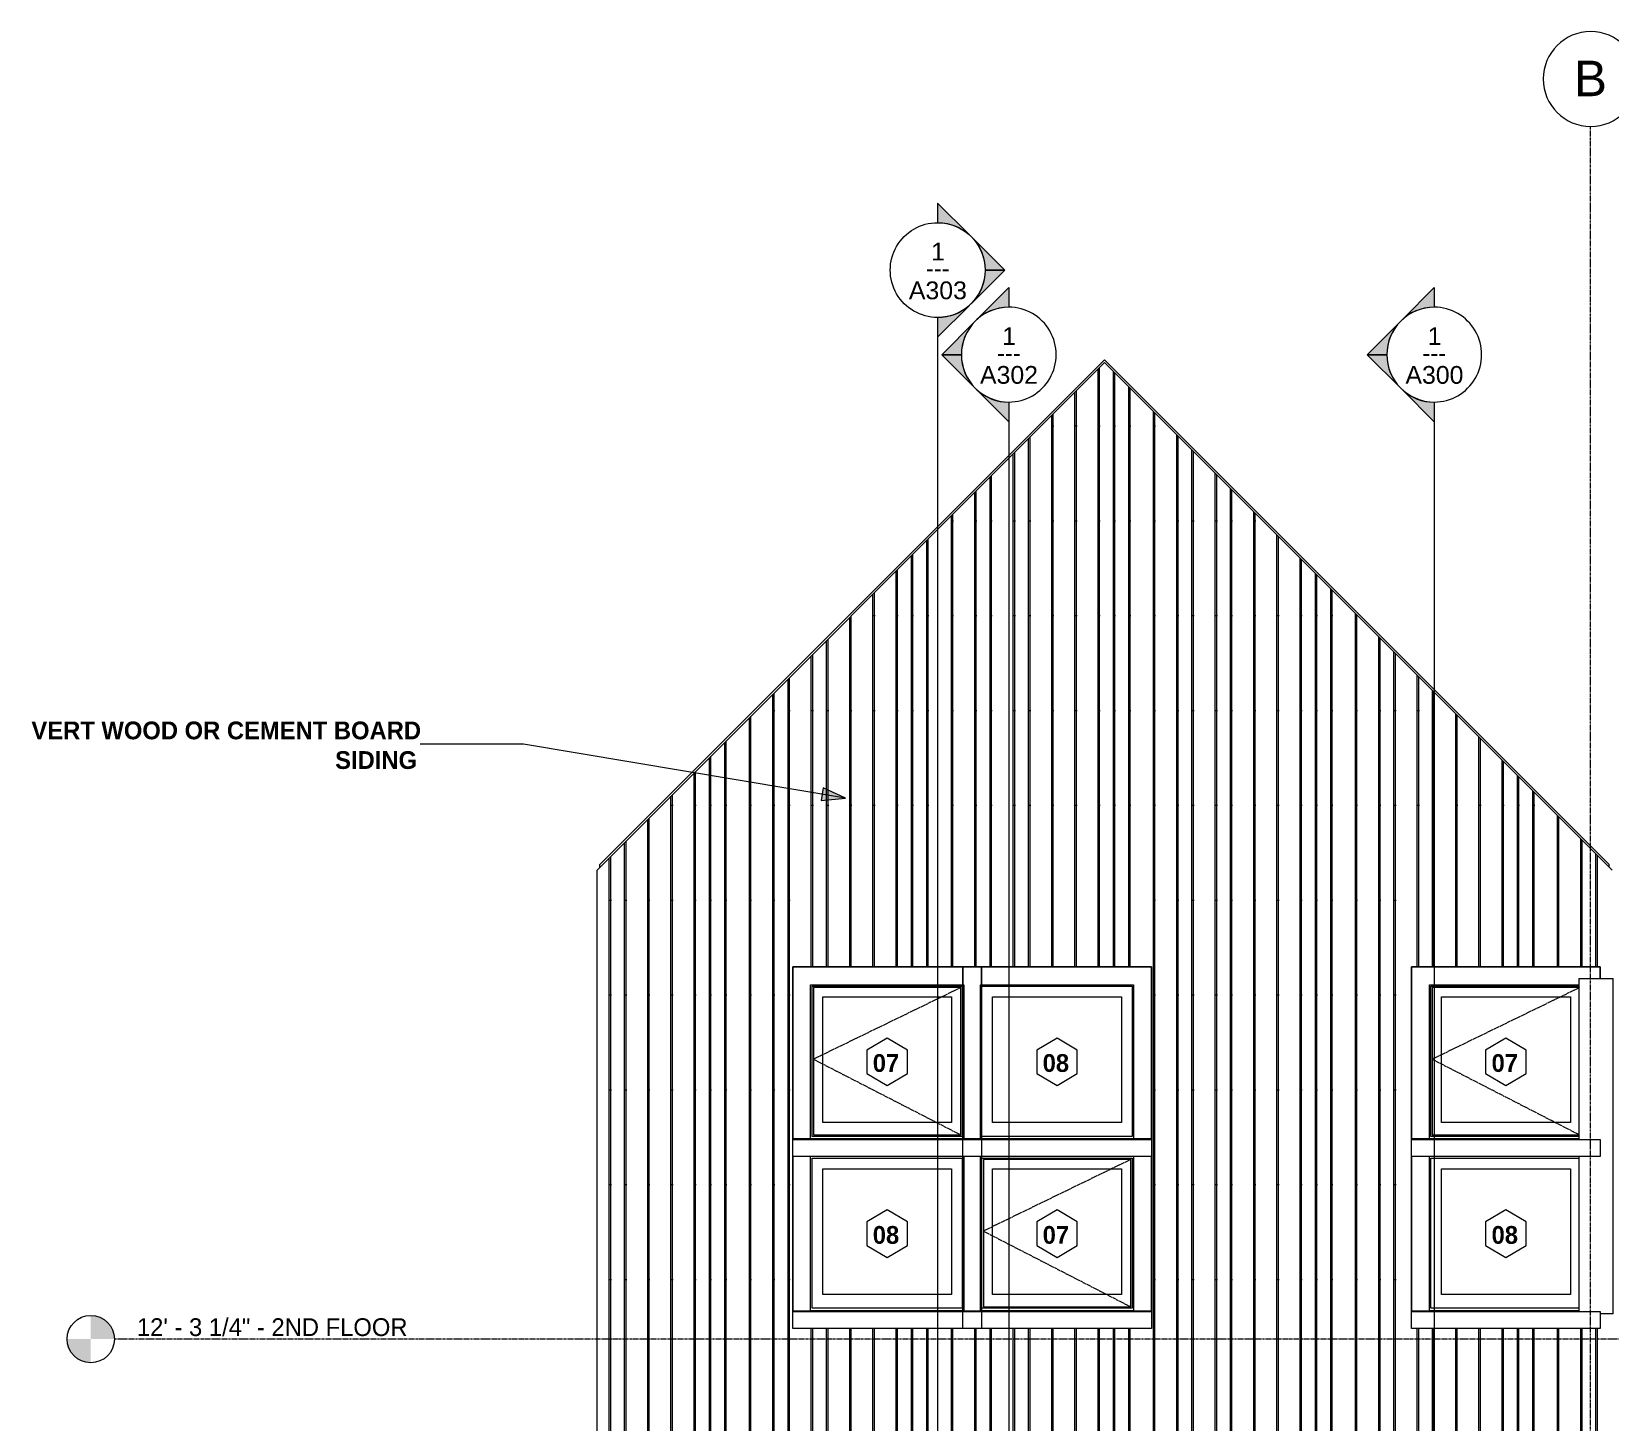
# Model space of a CAD drawing. Header units: inches. Extents: x -9021 to -7183, y -226 to 478.
# Drawn here: x -9021.2 to -8621.6, y 126.2 to 478.1 of the extents above; entities that cross this region are included whole.
import ezdxf

# ---------------------------------------------------------------- set-up
doc = ezdxf.new("R2010")
doc.units = ezdxf.units.IN
doc.header["$MEASUREMENT"] = 0
doc.linetypes.add('Dash 1_16_', pattern=[0.12499999999999999, 0.06249999999999999, -0.06249999999999999])
doc.linetypes.add('Grid Line 1_2_', pattern=[0.8749999999999999, 0.4999999999999999, -0.125, 0.125, -0.125])
for name, color, linetype, lineweight in [('A-FLOR-LEVL', 51, 'Continuous', 9), ('A-FLOR-LEVL-1', 51, 'Grid Line 1_2_', 9), ('A-GLAZ', 151, 'Continuous', 18), ('A-GLAZ-1', 151, 'Continuous', 9), ('A-GLAZ-2', 151, 'Dash 1_16_', 9), ('A-GLAZ-IDEN', 152, 'Continuous', 9), ('A-ROOF', 132, 'Continuous', 18), ('A-WALL', 113, 'Continuous', 18), ('A-WALL-PATT-1', 111, 'Continuous', 9), ('G-ANNO-SYMB-1', 111, 'Continuous', 9), ('G-ANNO-TEXT', 231, 'Continuous', 9), ('I-WALL', 2, 'Continuous', 18), ('S-GRID-1', 1, 'Grid Line 1_2_', 9), ('S-GRID-IDEN', 1, 'Continuous', 9)]:
    doc.layers.add(name, color=color, linetype=linetype, lineweight=lineweight)
doc.styles.add('Arial', font='arial.ttf', dxfattribs={"height": 8.999999999999993})
doc.styles.add('Arial_1', font='arial.ttf', dxfattribs={"height": 4.499999999999996})
doc.styles.add('Century Gothic', font='ufonts.com_century-gothic.ttf', dxfattribs={"height": 4.499999999999996})
doc.styles.add('Century Gothic_B', font='GOTHICB.TTF', dxfattribs={"height": 4.499999999999996})
pattern_1 = [(90, (-8624.882, 114.302), (-51.125, 3.130503380320422e-15), [24, 0, 0, 0]), (90, (-8619.382, 114.302), (-51.125, 3.130503380320422e-15), [24, 0, 0, 0]), (90, (-8619.007, 114.302), (-51.125, 3.130503380320422e-15), [24, 0, 0, 0]), (90, (-8615.507, 114.302), (-51.125, 3.130503380320422e-15), [24, 0, 0, 0]), (90, (-8615.132, 114.302), (-51.125, 3.130503380320422e-15), [24, 0, 0, 0]), (90, (-8609.632, 114.302), (-51.125, 3.130503380320422e-15), [24, 0, 0, 0]), (90, (-8609.257, 114.302), (-51.125, 3.130503380320422e-15), [24, 0, 0, 0]), (90, (-8597.882, 114.302), (-51.125, 3.130503380320422e-15), [24, 0, 0, 0]), (90, (-8597.507, 114.302), (-51.125, 3.130503380320422e-15), [24, 0, 0, 0]), (90, (-8594.007, 114.302), (-51.125, 3.130503380320422e-15), [24, 0, 0, 0]), (90, (-8593.632, 114.302), (-51.125, 3.130503380320422e-15), [24, 0, 0, 0]), (90, (-8590.132, 114.302), (-51.125, 3.130503380320422e-15), [24, 0, 0, 0]), (90, (-8589.757, 114.302), (-51.125, 3.130503380320422e-15), [24, 0, 0, 0]), (90, (-8583.882, 114.302), (-51.125, 3.130503380320422e-15), [24, 0, 0, 0]), (90, (-8583.507, 114.302), (-51.125, 3.130503380320422e-15), [24, 0, 0, 0]), (90, (-8578.007, 114.302), (-51.125, 3.130503380320422e-15), [24, 0, 0, 0]), (90, (-8577.632, 114.302), (-51.125, 3.130503380320422e-15), [24, 0, 0, 0]), (90, (-8574.132, 114.302), (-51.125, 3.130503380320422e-15), [24, 0, 0, 0]), (90, (-8603.757, 114.302), (-51.125, 3.130503380320422e-15), [24, 0, 0, 0]), (90, (-8603.382, 114.302), (-51.125, 3.130503380320422e-15), [24, 0, 0, 0])]

# ---------------------------------------------------------------- blocks, each defined once
blk = doc.blocks.new('Window-Casement-Andersen-A_Series - ACW3434-2462283-BUILDING ELEVATION - NORTH _LAKE_')
at = {"layer": 'A-GLAZ-1'}
for p, q in [((-8785.513582278421, 197.937499999892), (-8785.513582278421, 197.8051903448546)), ((-8737.76358227842, 197.937499999892), (-8785.513582278421, 197.937499999892)), ((-8785.513582278421, 197.8051903448548), (-8785.513582278421, 197.937499999892)), ((-8737.76358227842, 197.937499999892), (-8785.513582278421, 197.937499999892)), ((-8737.76358227842, 197.8051903448548), (-8737.76358227842, 197.937499999892)), ((-8737.76358227842, 197.937499999892), (-8737.76358227842, 197.8051903448548)), ((-8785.513582278421, 193.4374999998924), (-8785.513582278421, 154.3051903448536)), ((-8785.513582278421, 154.3051903448535), (-8785.513582278421, 193.4374999998924)), ((-8781.01358227842, 154.4374999998917), (-8781.01358227842, 193.4374999998919)), ((-8781.013582278421, 154.3051903448535), (-8781.013582278421, 193.4374999998919)), ((-8780.638582278421, 193.0624999998919), (-8742.63858227842, 193.0624999998919)), ((-8780.638582278421, 155.062499999891), (-8780.638582278421, 193.0624999998919)), ((-8742.98233227842, 192.7046020861142), (-8780.280684364641, 192.7046020861142)), ((-8780.280684364641, 192.7046020861142), (-8780.280684364641, 155.4193979136688)), ((-8742.98233227842, 155.4193979136688), (-8742.98233227842, 192.7046020861142)), ((-8742.63858227842, 193.0624999998919), (-8742.63858227842, 155.062499999891)), ((-8742.263582278421, 193.4374999998919), (-8742.263582278421, 154.4374999998917)), ((-8742.263582278421, 193.4374999998919), (-8742.263582278421, 154.3051903448535)), ((-8737.76358227842, 154.3051903448534), (-8737.76358227842, 193.4374999998926)), ((-8737.76358227842, 193.4374999998926), (-8737.76358227842, 154.3051903448535)), ((-8777.95108227842, 158.5507812498907), (-8777.95108227842, 190.3749999998919)), ((-8777.95108227842, 190.3749999998919), (-8745.32608227842, 190.3749999998919)), ((-8745.32608227842, 190.3749999998919), (-8745.32608227842, 158.5507812498907)), ((-8745.32608227842, 158.5507812498907), (-8777.95108227842, 158.5507812498907)), ((-8785.513582278421, 154.2499999998917), (-8785.513582278421, 154.3051903448535)), ((-8781.013582278421, 154.3051903448535), (-8785.513582278421, 154.3051903448535)), ((-8785.513582278421, 149.9374999998913), (-8785.513582278421, 154.2499999998917)), ((-8785.513582278421, 154.2499999998917), (-8737.76358227842, 154.2499999998917)), ((-8742.263582278421, 154.4374999998917), (-8781.01358227842, 154.4374999998917)), ((-8742.63858227842, 155.062499999891), (-8780.638582278421, 155.062499999891)), ((-8780.280684364641, 155.4193979136688), (-8742.98233227842, 155.4193979136688)), ((-8737.76358227842, 154.3051903448535), (-8742.263582278421, 154.3051903448535)), ((-8737.76358227842, 154.3051903448535), (-8737.76358227842, 154.2499999998917)), ((-8737.76358227842, 154.2499999998917), (-8737.76358227842, 149.9374999998913)), ((-8737.76358227842, 149.9374999998913), (-8785.513582278421, 149.9374999998913))]:
    blk.add_line(p, q, dxfattribs=at)
at = {"layer": 'A-GLAZ-2'}
for p, q in [((-8742.98233227842, 192.7046020861142), (-8780.280684364641, 174.5835510430026)), ((-8780.280684364641, 174.5835510430026), (-8742.98233227842, 155.4193979136687))]:
    blk.add_line(p, q, dxfattribs=at)
blk = doc.blocks.new('Window-Picture-Andersen-A_Series - 39-1_4_ x 39-1_4_-2457850-BUILDING ELEVATION - NORTH _LAKE_')
at = {"layer": 'A-GLAZ-1'}
for p, q in [((-8785.513582278421, 241.4374999998931), (-8785.513582278421, 197.8051903448549)), ((-8737.76358227842, 241.4374999998931), (-8785.513582278421, 241.4374999998931)), ((-8785.513582278421, 197.8051903448549), (-8785.513582278421, 241.4374999998931)), ((-8737.76358227842, 241.4374999998931), (-8785.513582278421, 241.4374999998931)), ((-8737.76358227842, 197.8051903448548), (-8737.76358227842, 241.4374999998931)), ((-8737.76358227842, 241.4374999998931), (-8737.76358227842, 197.8051903448549)), ((-8781.01358227842, 236.937499999893), (-8742.263582278421, 236.937499999893)), ((-8781.01358227842, 197.937499999893), (-8781.01358227842, 236.937499999893)), ((-8781.013582278421, 197.8051903448549), (-8781.013582278421, 236.937499999893)), ((-8781.013582278421, 236.937499999893), (-8742.263582278421, 236.937499999893)), ((-8780.63858227842, 236.562499999893), (-8742.638582278421, 236.562499999893)), ((-8780.63858227842, 198.5624999998922), (-8780.63858227842, 236.562499999893)), ((-8742.638582278421, 236.562499999893), (-8742.638582278421, 198.5624999998922)), ((-8742.263582278421, 236.937499999893), (-8742.263582278421, 197.937499999893)), ((-8742.263582278421, 236.937499999893), (-8742.263582278421, 197.8051903448549)), ((-8777.95108227842, 202.0507812498918), (-8777.95108227842, 233.874999999893)), ((-8777.95108227842, 233.874999999893), (-8745.32608227842, 233.874999999893)), ((-8745.32608227842, 233.874999999893), (-8745.32608227842, 202.0507812498918)), ((-8745.32608227842, 202.0507812498918), (-8777.95108227842, 202.0507812498918)), ((-8785.513582278421, 197.749999999893), (-8785.513582278421, 197.8051903448549)), ((-8781.013582278421, 197.8051903448549), (-8785.513582278421, 197.8051903448549)), ((-8785.513582278421, 193.4374999998927), (-8785.513582278421, 197.749999999893)), ((-8785.513582278421, 197.749999999893), (-8737.76358227842, 197.749999999893)), ((-8742.263582278421, 197.937499999893), (-8781.01358227842, 197.937499999893)), ((-8742.638582278421, 198.5624999998922), (-8780.63858227842, 198.5624999998922)), ((-8737.76358227842, 197.8051903448549), (-8742.263582278421, 197.8051903448549)), ((-8737.76358227842, 197.8051903448549), (-8737.76358227842, 197.749999999893)), ((-8737.76358227842, 197.749999999893), (-8737.76358227842, 193.4374999998927)), ((-8737.76358227842, 193.4374999998927), (-8785.513582278421, 193.4374999998927))]:
    blk.add_line(p, q, dxfattribs=at)
blk = doc.blocks.new('Window-Picture-Andersen-A_Series - 39-1_4_ x 39-1_4_-V3-BUILDING ELEVATION - NORTH _LAKE_')
at = {"layer": 'A-GLAZ-1'}
for p, q in [((-8828.51358227842, 197.9374999998919), (-8828.51358227842, 197.8051903448546)), ((-8780.76358227842, 197.9374999998919), (-8828.51358227842, 197.9374999998919)), ((-8828.51358227842, 197.8051903448546), (-8828.51358227842, 197.9374999998919)), ((-8780.76358227842, 197.9374999998919), (-8828.51358227842, 197.9374999998919)), ((-8780.76358227842, 197.8051903448549), (-8780.76358227842, 197.9374999998919)), ((-8780.76358227842, 197.9374999998919), (-8780.76358227842, 197.8051903448549)), ((-8828.51358227842, 193.4374999998925), (-8828.51358227842, 154.3051903448535)), ((-8828.51358227842, 154.3051903448537), (-8828.51358227842, 193.4374999998925)), ((-8824.013582278418, 154.4374999998919), (-8824.013582278418, 193.4374999998918)), ((-8824.01358227842, 154.3051903448537), (-8824.01358227842, 193.4374999998918)), ((-8823.638582278418, 193.0624999998919), (-8785.63858227842, 193.0624999998919)), ((-8823.638582278418, 155.062499999891), (-8823.638582278418, 193.0624999998919)), ((-8785.63858227842, 193.0624999998919), (-8785.63858227842, 155.062499999891)), ((-8785.26358227842, 193.4374999998918), (-8785.26358227842, 154.4374999998919)), ((-8785.26358227842, 193.4374999998918), (-8785.26358227842, 154.3051903448537)), ((-8780.76358227842, 154.3051903448535), (-8780.76358227842, 193.4374999998925)), ((-8780.76358227842, 193.4374999998925), (-8780.76358227842, 154.3051903448537)), ((-8820.95108227842, 158.5507812498906), (-8820.95108227842, 190.3749999998918)), ((-8820.95108227842, 190.3749999998918), (-8788.32608227842, 190.3749999998918)), ((-8788.32608227842, 190.3749999998918), (-8788.32608227842, 158.5507812498906)), ((-8788.32608227842, 158.5507812498906), (-8820.95108227842, 158.5507812498906)), ((-8828.51358227842, 154.2499999998919), (-8828.51358227842, 154.3051903448537)), ((-8824.01358227842, 154.3051903448537), (-8828.51358227842, 154.3051903448537)), ((-8828.51358227842, 149.9374999998915), (-8828.51358227842, 154.2499999998919)), ((-8828.51358227842, 154.2499999998919), (-8780.76358227842, 154.2499999998919)), ((-8785.26358227842, 154.4374999998919), (-8824.013582278418, 154.4374999998919)), ((-8785.63858227842, 155.062499999891), (-8823.638582278418, 155.062499999891)), ((-8780.76358227842, 154.3051903448537), (-8785.26358227842, 154.3051903448537)), ((-8780.76358227842, 154.3051903448537), (-8780.76358227842, 154.2499999998919)), ((-8780.76358227842, 154.2499999998919), (-8780.76358227842, 149.9374999998915)), ((-8780.76358227842, 149.9374999998915), (-8828.51358227842, 149.9374999998915))]:
    blk.add_line(p, q, dxfattribs=at)
blk = doc.blocks.new('Window-Casement-Andersen-A_Series - ACW3434-V4-BUILDING ELEVATION - NORTH _LAKE_')
at = {"layer": 'A-GLAZ-1'}
for p, q in [((-8828.51358227842, 241.4374999998932), (-8828.51358227842, 197.8051903448546)), ((-8780.76358227842, 241.4374999998932), (-8828.51358227842, 241.4374999998932)), ((-8828.51358227842, 197.8051903448547), (-8828.51358227842, 241.4374999998932)), ((-8780.76358227842, 241.4374999998932), (-8828.51358227842, 241.4374999998932)), ((-8780.76358227842, 197.8051903448549), (-8780.76358227842, 241.4374999998932)), ((-8780.76358227842, 241.4374999998932), (-8780.76358227842, 197.8051903448547)), ((-8824.013582278418, 236.9374999998931), (-8785.26358227842, 236.9374999998931)), ((-8824.013582278418, 197.9374999998929), (-8824.013582278418, 236.9374999998931)), ((-8824.01358227842, 197.8051903448547), (-8824.01358227842, 236.9374999998931)), ((-8824.01358227842, 236.9374999998931), (-8785.26358227842, 236.9374999998931)), ((-8823.63858227842, 236.5624999998931), (-8785.63858227842, 236.5624999998931)), ((-8823.63858227842, 198.5624999998922), (-8823.63858227842, 236.5624999998931)), ((-8785.98233227842, 236.2046020861154), (-8823.280684364641, 236.2046020861154)), ((-8823.280684364641, 236.2046020861154), (-8823.280684364641, 198.91939791367)), ((-8785.98233227842, 198.91939791367), (-8785.98233227842, 236.2046020861154)), ((-8785.63858227842, 236.5624999998931), (-8785.63858227842, 198.5624999998922)), ((-8785.26358227842, 236.9374999998931), (-8785.26358227842, 197.9374999998929)), ((-8785.26358227842, 236.9374999998931), (-8785.26358227842, 197.8051903448547)), ((-8820.95108227842, 202.0507812498919), (-8820.95108227842, 233.8749999998931)), ((-8820.95108227842, 233.8749999998931), (-8788.32608227842, 233.8749999998931)), ((-8788.32608227842, 233.8749999998931), (-8788.32608227842, 202.0507812498919)), ((-8788.32608227842, 202.0507812498919), (-8820.95108227842, 202.0507812498919)), ((-8828.51358227842, 197.7499999998929), (-8828.51358227842, 197.8051903448547)), ((-8824.01358227842, 197.8051903448547), (-8828.51358227842, 197.8051903448547)), ((-8828.51358227842, 193.4374999998925), (-8828.51358227842, 197.7499999998929)), ((-8828.51358227842, 197.7499999998929), (-8780.76358227842, 197.7499999998929)), ((-8785.26358227842, 197.9374999998929), (-8824.013582278418, 197.9374999998929)), ((-8785.63858227842, 198.5624999998922), (-8823.63858227842, 198.5624999998922)), ((-8823.280684364641, 198.91939791367), (-8785.98233227842, 198.91939791367)), ((-8780.76358227842, 197.8051903448547), (-8785.26358227842, 197.8051903448547)), ((-8780.76358227842, 197.8051903448547), (-8780.76358227842, 197.7499999998929)), ((-8780.76358227842, 197.7499999998929), (-8780.76358227842, 193.4374999998925)), ((-8780.76358227842, 193.4374999998925), (-8828.51358227842, 193.4374999998925))]:
    blk.add_line(p, q, dxfattribs=at)
at = {"layer": 'A-GLAZ-2'}
for p, q in [((-8785.98233227842, 236.2046020861154), (-8823.280684364641, 218.0835510430038)), ((-8823.280684364641, 218.0835510430038), (-8785.98233227842, 198.9193979136699))]:
    blk.add_line(p, q, dxfattribs=at)
blk = doc.blocks.new('Window-Picture-Andersen-A_Series - 39-1_4_ x 39-1_4_-V5-BUILDING ELEVATION - NORTH _LAKE_')
at = {"layer": 'A-GLAZ-1'}
for p, q in [((-8671.88858227842, 197.9374999998919), (-8671.88858227842, 197.8051903448547)), ((-8629.51593993456, 197.9374999998919), (-8671.88858227842, 197.9374999998919)), ((-8671.88858227842, 197.8051903448547), (-8671.88858227842, 197.9374999998919)), ((-8629.51593993456, 197.9374999998919), (-8671.88858227842, 197.9374999998919)), ((-8671.88858227842, 193.4374999998925), (-8671.88858227842, 154.3051903448536)), ((-8671.88858227842, 154.3051903448536), (-8671.88858227842, 193.4374999998925)), ((-8667.388582278418, 154.4374999998918), (-8667.388582278418, 193.4374999998918)), ((-8667.38858227842, 154.3051903448536), (-8667.38858227842, 193.4374999998918)), ((-8667.013582278418, 193.0624999998918), (-8629.51593993456, 193.0624999998918)), ((-8667.013582278418, 155.062499999891), (-8667.013582278418, 193.0624999998918)), ((-8664.32608227842, 158.5507812498906), (-8664.32608227842, 190.3749999998918)), ((-8664.32608227842, 190.3749999998918), (-8631.70108227842, 190.3749999998918)), ((-8631.70108227842, 190.3749999998918), (-8631.70108227842, 158.5507812498906)), ((-8631.70108227842, 158.5507812498906), (-8664.32608227842, 158.5507812498906)), ((-8671.88858227842, 154.2499999998918), (-8671.88858227842, 154.3051903448536)), ((-8667.38858227842, 154.3051903448536), (-8671.88858227842, 154.3051903448536)), ((-8671.88858227842, 149.9374999998914), (-8671.88858227842, 154.2499999998918)), ((-8671.88858227842, 154.2499999998918), (-8624.138582278418, 154.2499999998918)), ((-8629.506881505384, 154.4374999998918), (-8667.388582278418, 154.4374999998918)), ((-8629.506881505384, 155.062499999891), (-8667.013582278418, 155.062499999891)), ((-8624.138582278418, 154.2499999998918), (-8624.138582278418, 149.9374999998914)), ((-8624.138582278418, 149.9374999998914), (-8671.88858227842, 149.9374999998914))]:
    blk.add_line(p, q, dxfattribs=at)
blk = doc.blocks.new('Window-Casement-Andersen-A_Series - ACW3434-V6-BUILDING ELEVATION - NORTH _LAKE_')
at = {"layer": 'A-GLAZ-1'}
for p, q in [((-8671.88858227842, 241.4374999998933), (-8671.88858227842, 197.8051903448547)), ((-8624.138582278418, 241.4374999998933), (-8671.88858227842, 241.4374999998933)), ((-8671.88858227842, 197.8051903448547), (-8671.88858227842, 241.4374999998933)), ((-8624.138582278418, 241.4374999998933), (-8671.88858227842, 241.4374999998933)), ((-8624.138582278418, 238.4999999998936), (-8624.138582278418, 241.4374999998933)), ((-8624.138582278418, 241.4374999998933), (-8624.138582278418, 238.4999999998936)), ((-8667.388582278418, 236.9374999998932), (-8629.506881505384, 236.9374999998932)), ((-8667.388582278418, 197.937499999893), (-8667.388582278418, 236.9374999998932)), ((-8667.38858227842, 197.8051903448547), (-8667.38858227842, 236.9374999998932)), ((-8667.38858227842, 236.9374999998932), (-8629.506881505384, 236.9374999998932)), ((-8667.01358227842, 236.5624999998932), (-8629.506881505384, 236.5624999998932)), ((-8667.01358227842, 198.5624999998923), (-8667.01358227842, 236.5624999998932)), ((-8629.506881505384, 236.2046020861155), (-8666.655684364641, 236.2046020861155)), ((-8666.655684364641, 236.2046020861155), (-8666.655684364641, 198.9193979136701)), ((-8664.32608227842, 202.050781249892), (-8664.32608227842, 233.8749999998932)), ((-8664.32608227842, 233.8749999998932), (-8631.70108227842, 233.8749999998932)), ((-8631.70108227842, 233.8749999998932), (-8631.70108227842, 202.050781249892)), ((-8631.70108227842, 202.050781249892), (-8664.32608227842, 202.050781249892)), ((-8671.88858227842, 197.7499999998929), (-8671.88858227842, 197.8051903448547)), ((-8667.38858227842, 197.8051903448547), (-8671.88858227842, 197.8051903448547)), ((-8671.88858227842, 193.4374999998925), (-8671.88858227842, 197.7499999998929)), ((-8671.88858227842, 197.7499999998929), (-8624.138582278418, 197.7499999998929)), ((-8629.51593993456, 197.937499999893), (-8667.388582278418, 197.937499999893)), ((-8629.51593993456, 198.5624999998923), (-8667.01358227842, 198.5624999998923)), ((-8666.655684364641, 198.9193979136701), (-8629.51593993456, 198.9193979136701)), ((-8624.138582278418, 197.7499999998929), (-8624.138582278418, 193.4374999998925)), ((-8624.138582278418, 193.4374999998925), (-8671.88858227842, 193.4374999998925))]:
    blk.add_line(p, q, dxfattribs=at)
at = {"layer": 'A-GLAZ-2'}
for p, q in [((-8629.35733227842, 236.2046020861155), (-8666.655684364641, 218.0835510430038)), ((-8666.655684364641, 218.0835510430038), (-8629.35733227842, 198.91939791367))]:
    blk.add_line(p, q, dxfattribs=at)
blk = doc.blocks.new('Walls 4 - Walls 2-1996288-BUILDING ELEVATION - NORTH _LAKE_')
at = {"layer": 'A-WALL'}
for p, q in [((-8629.506881505384, 238.4999999998936), (-8620.881881505384, 238.4999999998936)), ((-8629.506881505384, 197.7499999998929), (-8629.506881505384, 238.4999999998936)), ((-8620.881881505384, 153.6250000000009), (-8620.881881505384, 238.4999999998936)), ((-8629.506881505384, 154.2499999998917), (-8629.506881505384, 193.4374999998925)), ((-8620.881881505384, 153.6250000000009), (-8624.13858227842, 153.6250000000009))]:
    blk.add_line(p, q, dxfattribs=at)
blk = doc.blocks.new('Level - Level Head - Circle-50818-BUILDING ELEVATION - NORTH _LAKE_')
at = {"layer": 'A-FLOR-LEVL'}
h = blk.add_hatch(color=256, dxfattribs=at)
edge = h.paths.add_edge_path(flags=0)
edge.add_line((-9006.201023192945, 31.99999999999999), (-9000.201023192945, 31.99999999999999))
edge.add_arc((-9006.201023192945, 31.99999999999998), 6.000000000000011, 2.544443745170813e-14, 90.0000000000001)
edge.add_line((-9006.201023192945, 37.99999999999997), (-9006.201023192945, 31.99999999999999))
h = blk.add_hatch(color=256, dxfattribs=at)
edge = h.paths.add_edge_path(flags=0)
edge.add_line((-9006.201023192945, 25.99999999999998), (-9006.201023192945, 31.99999999999995))
edge.add_line((-9006.201023192945, 31.99999999999995), (-9012.201023192945, 31.99999999999995))
edge.add_arc((-9006.201023192945, 31.99999999999998), 6.000000000000004, 180.0000000000002, 269.9999999999997)
blk.add_circle((-9006.201023192945, 31.99999999999998), 6, dxfattribs=at)
blk = doc.blocks.new('Grid - Grid Head - Circle-50561-BUILDING ELEVATION - NORTH _LAKE_')
at = {"layer": 'S-GRID-IDEN'}
for start, end in [(0, 180), (180, 359.9999999999991)]:
    blk.add_arc((-8434.569381337618, 466.144851089382), 12, start, end, dxfattribs=at)
blk = doc.blocks.new('Section - Section Head - Filled-22785-BUILDING ELEVATION - NORTH _LAKE_')
at = {"layer": 'G-ANNO-SYMB-1'}
h = blk.add_hatch(color=256, dxfattribs=at)
edge = h.paths.add_edge_path(flags=0)
edge.add_arc((-8666.166984723352, 396.3759802906872), 12.01561779548133, 89.99999999999972, 132.0783950246214, ccw=False)
edge.add_line((-8666.166984723352, 408.391598086169), (-8666.166984723352, 413.3465430391643))
edge.add_line((-8666.166984723352, 413.3465430391643), (-8674.21921240167, 405.2943153608459))
h = blk.add_hatch(color=256, dxfattribs=at)
edge = h.paths.add_edge_path(flags=0)
edge.add_line((-8674.65226609759, 404.8612616649257), (-8683.137547471828, 396.3759802906872))
edge.add_line((-8683.137547471828, 396.3759802906872), (-8678.166984723352, 396.3759802906872))
edge.add_arc((-8666.166984723352, 396.3759802906871), 11.99999999999945, 135.0000000000003, 180.0000000000001, ccw=False)
h = blk.add_hatch(color=256, dxfattribs=at)
edge = h.paths.add_edge_path(flags=0)
edge.add_arc((-8666.166984723352, 396.3759802906872), 11.99999999999994, 180.0000000000001, 225.000000000001, ccw=False)
edge.add_line((-8678.166984723352, 396.3759802906872), (-8683.137547471828, 396.3759802906872))
edge.add_line((-8683.137547471828, 396.3759802906872), (-8674.65226609759, 387.8906989164486))
h = blk.add_hatch(color=256, dxfattribs=at)
edge = h.paths.add_edge_path(flags=0)
edge.add_line((-8674.21921240167, 387.4576452205285), (-8666.166984723352, 379.4054175422099))
edge.add_line((-8666.166984723352, 379.4054175422099), (-8666.166984723352, 384.3603624952053))
edge.add_arc((-8666.166984723352, 396.3759802906871), 12.01561779548133, 227.921604975378, 270, ccw=False)
for p, q in [((-8674.21921240167, 405.2943153608459), (-8666.166984723352, 413.3465430391643)), ((-8666.166984723352, 413.3465430391643), (-8666.166984723352, 408.391598086169)), ((-8683.137547471828, 396.3759802906872), (-8674.65226609759, 404.8612616649257)), ((-8678.166984723352, 396.3759802906872), (-8683.137547471828, 396.3759802906872)), ((-8674.65226609759, 387.8906989164486), (-8683.137547471828, 396.3759802906872)), ((-8683.137547471828, 396.3759802906872), (-8678.166984723352, 396.3759802906872)), ((-8666.166984723352, 379.4054175422099), (-8674.21921240167, 387.4576452205285)), ((-8666.166984723352, 384.3603624952053), (-8666.166984723352, 379.4054175422099))]:
    blk.add_line(p, q, dxfattribs=at)
for centre, radius, start, end in [((-8666.166984723352, 396.391598086169), 11.99999999999994, 89.99999999999973, 269.9999999999994), ((-8666.166984723352, 396.3759802906872), 12.01561779548133, 89.99999999999933, 132.0783950246211), ((-8666.166984723352, 396.391598086169), 12, 269.9999999999996, 90), ((-8666.166984723352, 396.3759802906871), 11.99999999999945, 134.9999999999999, 179.9999999999997), ((-8666.166984723352, 396.3759802906872), 11.99999999999994, 179.9999999999997, 225.0000000000006), ((-8666.166984723352, 396.3759802906871), 12.01561779548133, 227.9216049753777, 269.9999999999996)]:
    blk.add_arc(centre, radius, start, end, dxfattribs=at)
blk = doc.blocks.new('Window Tag - ONE-1713238-BUILDING ELEVATION - NORTH _LAKE_')
at = {"layer": 'A-GLAZ-IDEN'}
for p, q in [((-8818.929381505379, 51.62499999999942), (-8824.071247922919, 48.59724624419821)), ((-8824.071247922919, 48.59724624419821), (-8824.071247922919, 42.65396534565878)), ((-8813.793640623235, 48.59964307838857), (-8818.929381505379, 51.62499999999942)), ((-8813.793640623235, 42.6300820502675), (-8813.793640623235, 48.59964307838859)), ((-8824.071247922919, 42.65396534565878), (-8818.929381505379, 39.6249999999994)), ((-8818.929381505379, 39.6249999999994), (-8813.793640623235, 42.6300820502675))]:
    blk.add_line(p, q, dxfattribs=at)

msp = doc.modelspace()

# ---------------------------------------------------------------- hatches: boundary and pattern name
at = {"layer": 'A-WALL-PATT-1'}
h = msp.add_hatch(dxfattribs=at)
h.set_pattern_fill('FP_8', color=256, style=0, pattern_type=2)
h.set_pattern_definition(pattern_1)
h.paths.add_polyline_path([(-8689.68318993456, 117.9375000000016), (-8629.381881505386, 117.9375000000016), (-8629.381881505386, 149.9374999998917), (-8671.88858227842, 149.9374999998917), (-8671.88858227842, 241.4374999998934), (-8629.381881505386, 241.4374999998934), (-8629.381881505386, 274.1443286515051), (-8749.600631505366, 394.3630786514562), (-8869.819381505386, 274.1443286514664), (-8869.819381505386, 117.9375000000016), (-8698.93968993456, 117.9375000000016)], flags=0)
h.paths.add_polyline_path([(-8737.763582278421, 149.9374999998914), (-8828.513582278421, 149.9374999998917), (-8828.513582278421, 241.4374999998934), (-8737.763582278421, 241.4374999998933), (-8737.763582278421, 154.2499999998919)], flags=0)
h = msp.add_hatch(dxfattribs=at)
h.set_pattern_fill('FP_8', color=256, style=0, pattern_type=2)
h.set_pattern_definition(pattern_1)
h.paths.add_polyline_path([(-8878.069381505386, 117.9375000000016), (-8869.819381505386, 117.9375000000016), (-8869.819381505386, 274.1443286514683), (-8878.069381505386, 265.8943286514705), (-8878.069381505386, 123.2816712656965)], flags=0)
h = msp.add_hatch(dxfattribs=at)
h.set_pattern_fill('FP_8', color=256, style=0, pattern_type=2)
h.set_pattern_definition(pattern_1)
h.paths.add_polyline_path([(-8624.88768993456, 117.9375000000016), (-8621.131881505386, 117.9375000000016), (-8621.131881505386, 153.6250000000011), (-8624.138582278418, 153.6250000000011), (-8624.138582278418, 149.9374999998917), (-8629.381881505386, 149.9374999998917), (-8629.381881505386, 117.9375000000016)], flags=0)
h.paths.add_polyline_path([(-8621.131881505386, 238.4999999998939), (-8621.131881505386, 265.8943286515071), (-8629.381881505386, 274.1443286515051), (-8629.381881505386, 241.4374999998934), (-8624.138582278418, 241.4374999998934), (-8624.138582278418, 238.4999999998939), (-8621.842202321255, 238.4999999998939)], flags=0)
at = {"layer": 'G-ANNO-TEXT'}
msp.add_hatch(color=256, dxfattribs=at).paths.add_polyline_path([(-8815.145114608553, 284.1652932476795), (-8820.798098400272, 286.7398724289538), (-8821.32803177, 283.5684523268584)], flags=0)

# ---------------------------------------------------------------- linework, layer by layer
at = {"layer": 'A-FLOR-LEVL-1'}
msp.add_line((-8318.04369555357, 147.2499999998927), (-9000.201023192953, 147.2499999998856), dxfattribs=at)
at = {"layer": 'A-ROOF'}
for p, q in [((-8877.319381505384, 267.3514354326577), (-8749.600631505384, 395.0701854326563)), ((-8621.881881505384, 267.3514354326577), (-8749.600631505384, 395.0701854326576)), ((-8877.319381505384, 266.6443286514699), (-8877.319381505384, 267.3514354326577)), ((-8621.881881505384, 266.644328651506), (-8621.881881505384, 267.3514354326577))]:
    msp.add_line(p, q, dxfattribs=at)
at = {"layer": 'G-ANNO-SYMB-1'}
for p, q in [((-8791.845860559642, 405.7698510893824), (-8791.845860559642, -196.8990835732373)), ((-8773.845860559633, 384.3759802906874), (-8773.845860559633, -196.8990835732373)), ((-8666.166984723355, 384.3759802906874), (-8666.166984723355, -196.8990835732373))]:
    msp.add_line(p, q, dxfattribs=at)
at = {"layer": 'G-ANNO-TEXT'}
for p, q in [((-8896.673800283117, 297.7884556601647), (-8922.842006240662, 297.7884556601647)), ((-8815.145114608553, 284.1652932476795), (-8896.673800283117, 297.7884556601647)), ((-8820.798098400272, 286.7398724289538), (-8821.32803177, 283.5684523268584)), ((-8821.32803177, 283.5684523268584), (-8815.145114608553, 284.1652932476795)), ((-8815.145114608553, 284.1652932476795), (-8820.798098400272, 286.7398724289538))]:
    msp.add_line(p, q, dxfattribs=at)
at = {"layer": 'I-WALL'}
for p, q in [((-8749.600631505364, 394.3630786514558), (-8878.069381505384, 265.8943286514701)), ((-8621.131881505384, 265.8943286515068), (-8749.600631505364, 394.3630786514557)), ((-8878.069381505384, 117.9375000000014), (-8878.069381505384, 265.8943286514701)), ((-8828.51358227842, 197.8051021813642), (-8828.51358227842, 241.4374999998931)), ((-8828.51358227842, 241.4374999998931), (-8737.76358227842, 241.437499999893)), ((-8737.76358227842, 241.437499999893), (-8737.76358227842, 197.8051021813645)), ((-8671.88858227842, 197.8051021813643), (-8671.88858227842, 241.4374999998932)), ((-8671.88858227842, 241.4374999998932), (-8624.138582278418, 241.4374999998932)), ((-8624.138582278418, 241.4374999998932), (-8624.138582278418, 238.4999999998936)), ((-8828.51358227842, 154.3051021813632), (-8828.51358227842, 193.4374999998925)), ((-8737.76358227842, 193.4374999998927), (-8737.76358227842, 154.3051021813631)), ((-8671.88858227842, 154.3051021813632), (-8671.88858227842, 193.4374999998925))]:
    msp.add_line(p, q, dxfattribs=at)
at = {"layer": 'S-GRID-1'}
msp.add_line((-8626.569381505384, -194), (-8626.569381505384, 454.1448510893824), dxfattribs=at)

# ---------------------------------------------------------------- block references
at = {"layer": 'A-FLOR-LEVL'}
msp.add_blockref('Level - Level Head - Circle-50818-BUILDING ELEVATION - NORTH _LAKE_', (0, 115.2499999998855), dxfattribs=at)
at = {"layer": 'A-GLAZ'}
for name in ['Window-Casement-Andersen-A_Series - ACW3434-V4-BUILDING ELEVATION - NORTH _LAKE_', 'Window-Picture-Andersen-A_Series - 39-1_4_ x 39-1_4_-2457850-BUILDING ELEVATION - NORTH _LAKE_', 'Window-Casement-Andersen-A_Series - ACW3434-V6-BUILDING ELEVATION - NORTH _LAKE_', 'Window-Picture-Andersen-A_Series - 39-1_4_ x 39-1_4_-V3-BUILDING ELEVATION - NORTH _LAKE_', 'Window-Casement-Andersen-A_Series - ACW3434-2462283-BUILDING ELEVATION - NORTH _LAKE_', 'Window-Picture-Andersen-A_Series - 39-1_4_ x 39-1_4_-V5-BUILDING ELEVATION - NORTH _LAKE_']:
    msp.add_blockref(name, (0, 0), dxfattribs=at)
at = {"layer": 'A-GLAZ-IDEN'}
for p in [(14.29079922696655, 171.8124999998929), (57.29079922696564, 171.8124999998929), (170.9157992269656, 171.812499999893), (14.29079922696655, 128.3124999998917), (57.29079922696564, 128.3124999998918), (170.9157992269656, 128.3124999998916)]:
    msp.add_blockref('Window Tag - ONE-1713238-BUILDING ELEVATION - NORTH _LAKE_', p, dxfattribs=at)
at = {"layer": 'A-WALL'}
msp.add_blockref('Walls 4 - Walls 2-1996288-BUILDING ELEVATION - NORTH _LAKE_', (0, 0), dxfattribs=at)
at = {"layer": 'G-ANNO-SYMB-1', "extrusion": (0, 0, -1)}
msp.add_blockref('Section - Section Head - Filled-22785-BUILDING ELEVATION - NORTH _LAKE_', (17458.012845283, 21.39387079880574), dxfattribs=at)
at = {"layer": 'G-ANNO-SYMB-1'}
for p in [(-107.6788758362763, 0), (0, 0)]:
    msp.add_blockref('Section - Section Head - Filled-22785-BUILDING ELEVATION - NORTH _LAKE_', p, dxfattribs=at)
at = {"layer": 'S-GRID-IDEN'}
msp.add_blockref('Grid - Grid Head - Circle-50561-BUILDING ELEVATION - NORTH _LAKE_', (-192.0000001677581, 0), dxfattribs=at)

# ---------------------------------------------------------------- texts
at = {"layer": 'A-FLOR-LEVL', "insert": (-8994.525925321, 152.5253917589759), "char_height": 4.499999999999996, "width": 87.56699999999994, "attachment_point": 1, "style": 'Century Gothic'}
msp.add_mtext('12\' - 3 1/4" - 2ND FLOOR', dxfattribs=at)
at = {"layer": 'A-GLAZ-IDEN', "char_height": 4.499999999999996, "width": 8.78699999999999, "attachment_point": 1, "style": 'Century Gothic_B'}
for s, insert in [('07', (-8808.275976146153, 219.3631215683516)), ('08', (-8765.275976146155, 219.3631215683515)), ('07', (-8651.650976146155, 219.3631215683517)), ('08', (-8808.275976146153, 175.8631215683504)), ('07', (-8765.275976146155, 175.8631215683505)), ('08', (-8651.650976146155, 175.8631215683503))]:
    msp.add_mtext(s, dxfattribs=dict(at, insert=insert))
at = {"layer": 'G-ANNO-SYMB-1', "char_height": 4.499999999999996, "attachment_point": 1}
for s, insert, width, style in [('1', (-8793.506348797515, 424.7241693194661), 4.241999999999996, 'Arial_1'), ('---', (-8794.832004340873, 420.4708228627732), 7.726499999999994, 'Century Gothic'), ('A303', (-8799.12839604161, 414.9060472247997), 17.87699999999998, 'Arial_1'), ('1', (-8775.506348797506, 403.3302985207711), 4.241999999999996, 'Arial_1'), ('1', (-8667.827472961228, 403.3302985207711), 4.241999999999996, 'Arial_1'), ('---', (-8776.832004340866, 399.0769520640782), 7.726499999999994, 'Century Gothic'), ('---', (-8669.153128504588, 399.0769520640782), 7.726499999999994, 'Century Gothic'), ('A302', (-8781.1283960416, 393.5121764261048), 17.87699999999998, 'Arial_1'), ('A300', (-8673.449520205322, 393.5121764261048), 17.87699999999998, 'Arial_1')]:
    msp.add_mtext(s, dxfattribs=dict(at, insert=insert, width=width, style=style))
at = {"layer": 'G-ANNO-TEXT', "char_height": 4.499999999999996, "attachment_point": 1, "style": 'Century Gothic_B'}
for s, insert, width in [('VERT WOOD OR CEMENT BOARD', (-9021.223108602868, 303.5408178648891), 119.2304999999999), ('SIDING', (-8944.348108602868, 296.0408178648891), 26.05799999999998)]:
    msp.add_mtext(s, dxfattribs=dict(at, insert=insert, width=width))
at = {"layer": 'S-GRID-IDEN', "insert": (-8630.823656834833, 470.7888208297113), "char_height": 8.999999999999993, "width": 10.15049999999999, "attachment_point": 1, "style": 'Arial'}
msp.add_mtext('B', dxfattribs=at)

doc.saveas('drawing.dxf')
